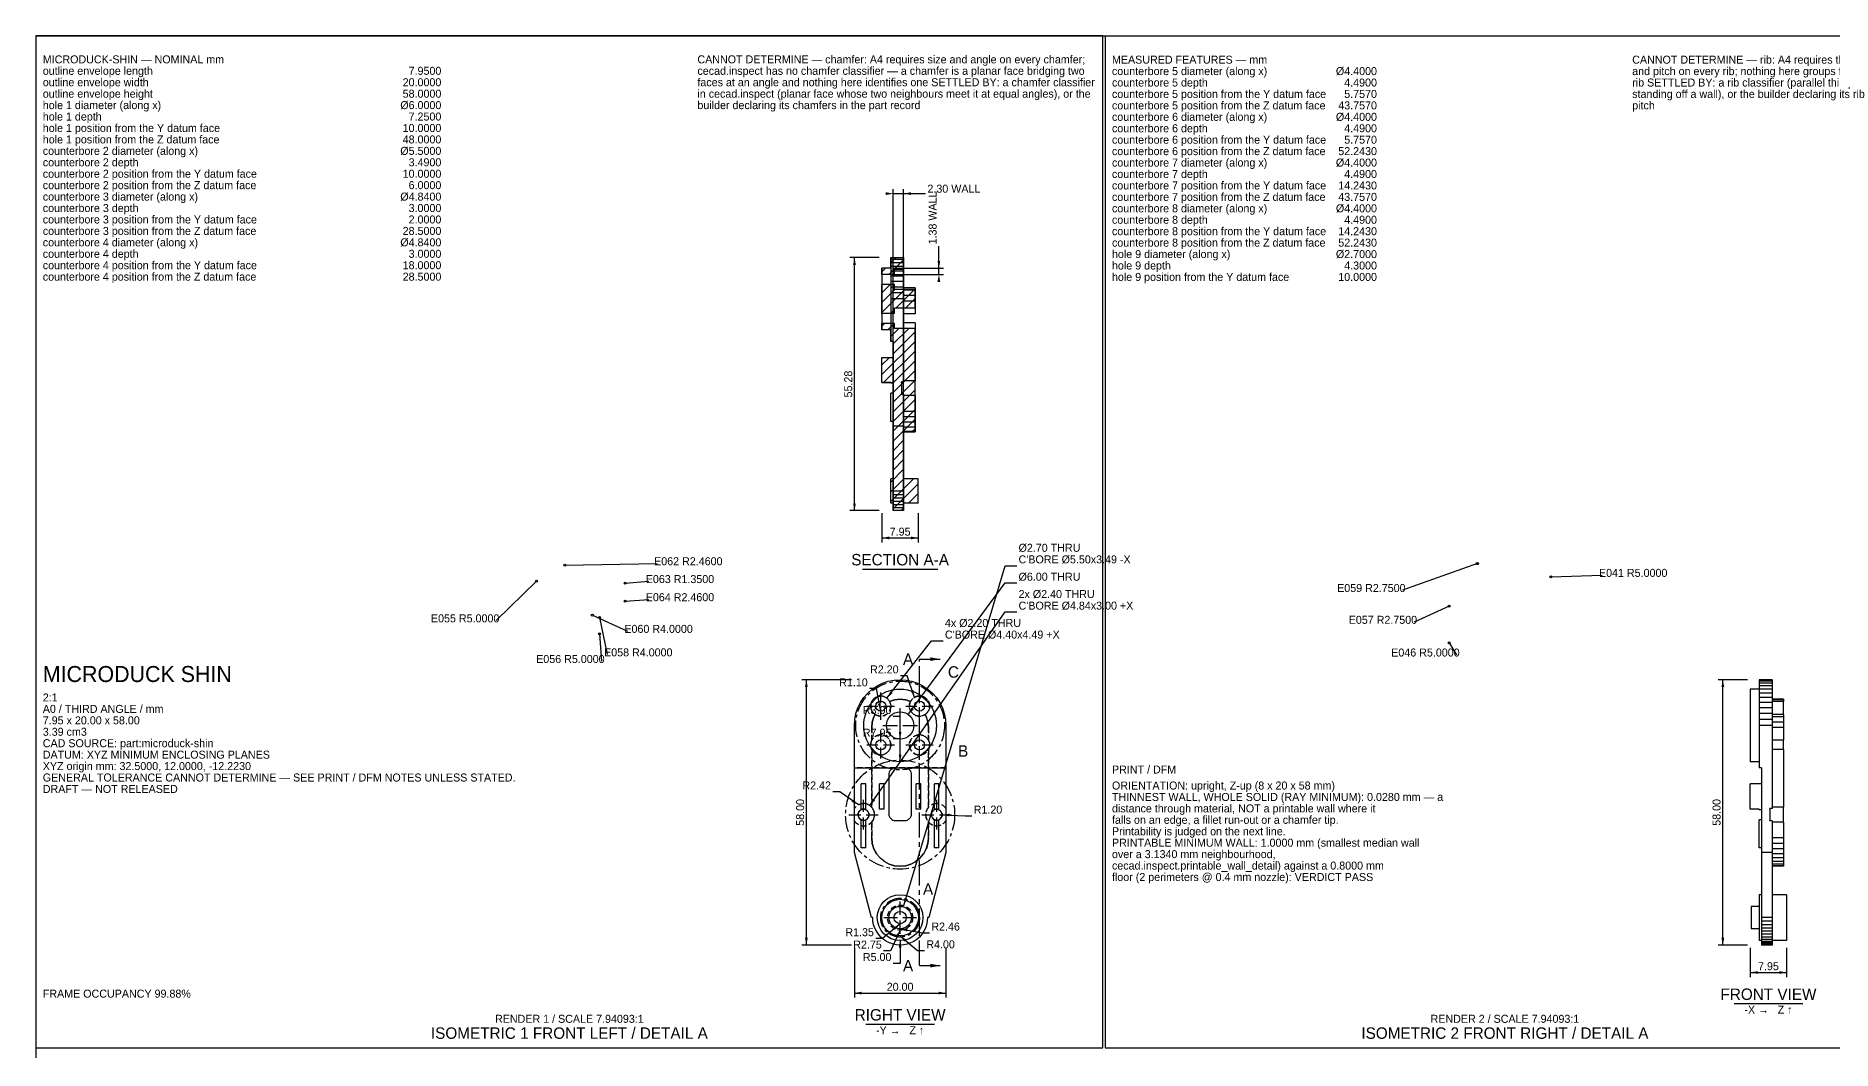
# Model space of a CAD drawing. Header units: millimetres. Extents: x 10 to 1189, y 10 to 831.
# Drawn here: x 10 to 796, y 388 to 831 of the extents above; entities that cross this region are included whole.
import ezdxf
from ezdxf.enums import TextEntityAlignment as Align

# ---------------------------------------------------------------- set-up
doc = ezdxf.new("R2010")
doc.units = ezdxf.units.MM
for name, pattern in [('CENTER', [11.2, 7, -1.4, 1.4, -1.4]), ('HIDDEN', [3.6, 2.4, -1.2]), ('PHANTOM', [21, 11, -2, 2, -2, 2, -2])]:
    doc.linetypes.add(name, pattern=pattern)
for name, color, linetype in [('CENTER', 4, 'CENTER'), ('CUT', 1, 'PHANTOM'), ('CUTTHIN', 1, 'PHANTOM'), ('DIM', 3, 'CONTINUOUS'), ('FRAME', 7, 'CONTINUOUS'), ('HATCH', 5, 'CONTINUOUS'), ('HIDDEN', 8, 'HIDDEN'), ('SECTION', 7, 'CONTINUOUS'), ('TEXT', 3, 'CONTINUOUS'), ('TITLE', 7, 'CONTINUOUS'), ('VISIBLE', 7, 'CONTINUOUS')]:
    doc.layers.add(name, color=color, linetype=linetype)

msp = doc.modelspace()

# ---------------------------------------------------------------- linework, layer by layer
at = {"layer": 'CENTER'}
for p, q in [((379.4605, 539.346), (379.4605, 544.146)), ((396.4325, 539.346), (396.4325, 544.146)), ((373.4605, 538.146), (378.2605, 538.146)), ((379.4605, 532.146), (379.4605, 536.946)), ((380.6605, 538.146), (385.4605, 538.146)), ((387.9465, 530.86), (387.9465, 537.26)), ((390.4325, 538.146), (395.2325, 538.146)), ((396.4325, 532.146), (396.4325, 536.946)), ((397.6325, 538.146), (402.4325, 538.146)), ((379.4605, 522.374), (379.4605, 527.174)), ((380.3465, 529.66), (386.7465, 529.66)), ((387.9465, 522.06), (387.9465, 528.46)), ((389.1465, 529.66), (395.5465, 529.66)), ((396.4325, 522.374), (396.4325, 527.174)), ((373.4605, 521.174), (378.2605, 521.174)), ((379.4605, 515.174), (379.4605, 519.974)), ((380.6605, 521.174), (385.4605, 521.174)), ((390.4325, 521.174), (395.2325, 521.174)), ((396.4325, 515.174), (396.4325, 519.974)), ((397.6325, 521.174), (402.4325, 521.174)), ((371.9465, 491.86), (371.9465, 497.1)), ((403.9465, 491.86), (403.9465, 497.1)), ((365.5065, 490.66), (370.7465, 490.66)), ((371.9465, 484.22), (371.9465, 489.46)), ((373.1465, 490.66), (378.3865, 490.66)), ((397.5065, 490.66), (402.7465, 490.66)), ((403.9465, 484.22), (403.9465, 489.46)), ((405.1465, 490.66), (410.3865, 490.66)), ((387.9465, 446.86), (387.9465, 452.76)), ((380.8465, 445.66), (386.7465, 445.66)), ((387.9465, 438.56), (387.9465, 444.46)), ((389.1465, 445.66), (395.0465, 445.66))]:
    msp.add_line(p, q, dxfattribs=at)
for centre, radius in [((387.9465, 529.66), 19.401016), ((387.9465, 490.66), 23.84), ((387.9465, 445.66), 8.5)]:
    msp.add_circle(centre, radius, dxfattribs=at)
at = {"layer": 'CUT'}
for p, q in [((396.4325, 544.66), (396.4325, 558.66)), ((396.4325, 558.66), (405.4325, 558.66)), ((396.4325, 424.66), (396.4325, 438.66)), ((396.4325, 424.66), (405.4325, 424.66))]:
    msp.add_line(p, q, dxfattribs=at)
for points in [[(405.4325, 558.66), (401.2325, 559.458), (401.2325, 557.862)], [(405.4325, 424.66), (401.2325, 425.458), (401.2325, 423.862)]]:
    msp.add_solid(points, dxfattribs=at)
at = {"layer": 'CUTTHIN'}
msp.add_line((396.4325, 438.66), (396.4325, 544.66), dxfattribs=at)
at = {"layer": 'DIM'}
for p, q in [((384.8965, 625.781265), (384.8965, 764.211592)), ((384.8965, 762.211592), (389.4965, 762.211592)), ((389.4965, 625.781265), (389.4965, 764.211592)), ((389.4965, 762.211592), (399.0965, 762.211592)), ((404.8965, 729.590569), (404.8965, 739.190569)), ((378.7965, 734.211592), (365.9965, 734.211592)), ((367.9965, 623.66), (367.9965, 734.211592)), ((385.039001, 729.590569), (406.8965, 729.590569)), ((385.039001, 726.830462), (406.8965, 726.830462)), ((404.8965, 726.830462), (404.8965, 729.590569)), ((378.7965, 623.66), (365.9965, 623.66)), ((379.9965, 622.46), (379.9965, 609.66)), ((395.8965, 622.46), (395.8965, 609.66)), ((379.9965, 611.66), (395.8965, 611.66)), ((241.316594, 599.718302), (281.716594, 600.488302)), ((389.521807, 450.929574), (433.9465, 599.535)), ((433.9465, 599.535), (438.9465, 599.535)), ((640.408968, 600.432678), (607.644528, 588.779363)), ((228.898724, 592.750766), (211.321809, 575.520766)), ((267.673115, 591.923241), (278.073115, 592.693241)), ((391.51045, 534.486827), (433.9465, 591.96)), ((433.9465, 591.96), (438.9465, 591.96)), ((672.545637, 594.640128), (694.945637, 595.410128)), ((267.673115, 584.00088), (278.073115, 584.77088)), ((628.076885, 581.870158), (612.699111, 574.875587)), ((253.34335, 577.917343), (268.721125, 570.922771)), ((256.47212, 576.845761), (259.842682, 560.645198)), ((374.720406, 494.626238), (433.9465, 579.31)), ((433.9465, 579.31), (438.9465, 579.31)), ((256.47212, 569.708499), (257.344198, 557.750577)), ((382.16941, 541.613247), (401.738078, 566.66)), ((401.738078, 566.66), (406.738078, 566.66)), ((628.076885, 565.811319), (631.284581, 560.581319)), ((391.085027, 551.430914), (388.085027, 551.430914)), ((394.166105, 541.917399), (391.085027, 551.430914)), ((366.7465, 549.66), (344.9465, 549.66)), ((346.9465, 433.66), (346.9465, 549.66)), ((377.578557, 545.767318), (374.578557, 545.767318)), ((379.4605, 535.946), (377.578557, 545.767318)), ((758.558292, 549.66), (745.758292, 549.66)), ((747.758292, 433.66), (747.758292, 549.66)), ((387.9465, 533.66), (384.9465, 533.66)), ((387.9465, 523.66), (387.9465, 533.66)), ((387.9465, 523.76), (384.9465, 523.76)), ((387.9465, 513.76), (387.9465, 523.76)), ((361.510476, 500.699896), (358.510476, 500.699896)), ((369.684132, 494.938702), (361.510476, 500.699896)), ((406.3465, 490.66), (416.331764, 490.117323)), ((416.331764, 490.117323), (419.331764, 490.117323)), ((387.9465, 442.96), (380.286056, 436.532124)), ((387.9465, 440.16), (383.720317, 431.096922)), ((387.9465, 440.74), (397.794578, 439.003518)), ((366.7465, 433.66), (344.9465, 433.66)), ((367.9465, 432.46), (367.9465, 410.66)), ((380.286056, 436.532124), (377.286056, 436.532124)), ((387.9465, 437.66), (395.606944, 431.232124)), ((387.9465, 435.66), (387.9465, 425.66)), ((397.794578, 439.003518), (400.794578, 439.003518)), ((407.9465, 432.46), (407.9465, 410.66)), ((758.558292, 433.66), (745.758292, 433.66)), ((759.758292, 432.46), (759.758292, 419.66)), ((775.658292, 432.46), (775.658292, 419.66)), ((383.720317, 431.096922), (380.720317, 431.096922)), ((387.9465, 425.66), (384.9465, 425.66)), ((395.606944, 431.232124), (398.606944, 431.232124)), ((759.758292, 421.66), (775.658292, 421.66)), ((367.9465, 412.66), (407.9465, 412.66))]:
    msp.add_line(p, q, dxfattribs=at)
for centre in [(241.316594, 599.718302), (640.408968, 600.432678), (228.898724, 592.750766), (267.673115, 591.923241), (672.545637, 594.640128), (267.673115, 584.00088), (628.076885, 581.870158), (253.34335, 577.917343), (256.47212, 576.845761), (256.47212, 569.708499), (628.076885, 565.811319)]:
    msp.add_circle(centre, 0.45, dxfattribs=at)
for points in [[(384.8965, 762.211592), (381.6965, 762.819592), (381.6965, 761.603592)], [(389.4965, 762.211592), (392.6965, 761.603592), (392.6965, 762.819592)], [(367.9965, 734.211592), (367.3885, 731.011592), (368.6045, 731.011592)], [(404.8965, 729.590569), (405.5045, 732.790569), (404.2885, 732.790569)], [(404.8965, 726.830462), (404.2885, 723.630462), (405.5045, 723.630462)], [(367.9965, 623.66), (368.6045, 626.86), (367.3885, 626.86)], [(379.9965, 611.66), (383.1965, 611.052), (383.1965, 612.268)], [(395.8965, 611.66), (392.6965, 612.268), (392.6965, 611.052)], [(346.9465, 549.66), (346.3385, 546.46), (347.5545, 546.46)], [(382.16941, 541.613247), (384.618638, 543.76056), (383.660417, 544.509204)], [(394.166105, 541.917399), (393.758582, 545.149053), (392.601738, 544.774394)], [(747.758292, 549.66), (747.150292, 546.46), (748.366292, 546.46)], [(379.4605, 535.946), (379.455415, 539.203244), (378.261142, 538.9744)], [(391.51045, 534.486827), (393.900341, 536.699988), (392.922104, 537.422282)], [(387.9465, 523.66), (388.5545, 526.86), (387.3385, 526.86)], [(387.9465, 513.76), (388.5545, 516.96), (387.3385, 516.96)], [(369.684132, 494.938702), (367.418843, 497.279242), (366.718281, 496.285326)], [(374.720406, 494.626238), (377.052632, 496.900087), (376.056155, 497.597002)], [(406.3465, 490.66), (409.50879, 489.879239), (409.574779, 491.093447)], [(389.521807, 450.929574), (391.020877, 453.821364), (389.855822, 454.169651)], [(387.9465, 442.96), (385.104343, 441.368835), (385.885973, 440.437325)], [(387.9465, 440.16), (386.043086, 437.516767), (387.145157, 437.002863)], [(387.9465, 440.74), (390.992307, 439.585563), (391.203463, 440.783089)], [(346.9465, 433.66), (347.5545, 436.86), (346.3385, 436.86)], [(387.9465, 435.66), (387.3385, 432.46), (388.5545, 432.46)], [(387.9465, 437.66), (390.007027, 435.137325), (390.788657, 436.068835)], [(747.758292, 433.66), (748.366292, 436.86), (747.150292, 436.86)], [(759.758292, 421.66), (762.958292, 421.052), (762.958292, 422.268)], [(775.658292, 421.66), (772.458292, 422.268), (772.458292, 421.052)], [(367.9465, 412.66), (371.1465, 412.052), (371.1465, 413.268)], [(407.9465, 412.66), (404.7465, 413.268), (404.7465, 412.052)]]:
    msp.add_solid(points, dxfattribs=at)
at = {"layer": 'FRAME'}
for p, q in [((1179, 831), (10, 831)), ((10, 831), (10, 10))]:
    msp.add_line(p, q, dxfattribs=at)
at = {"layer": 'HATCH'}
for p, q in [((383.053856, 726.830462), (389.4965, 733.273105)), ((383.8965, 731.915746), (386.192346, 734.211592)), ((379.9965, 728.015746), (381.571323, 729.590569)), ((389.496497, 729.030462), (389.4965, 729.030465)), ((379.9965, 718.771668), (383.655294, 722.430462)), ((379.9965, 710.286387), (389.940575, 720.230462)), ((379.9965, 714.529028), (385.697934, 720.230462)), ((386.011216, 712.058462), (394.183216, 720.230462)), ((390.253856, 712.058462), (394.4965, 716.301105)), ((383.811216, 709.858462), (385.5165, 711.563746)), ((394.496497, 712.058462), (394.4965, 712.058465)), ((379.9965, 704.29221), (381.162752, 705.458462)), ((382.645285, 702.698355), (385.405393, 705.458462)), ((383.8965, 699.706928), (387.448034, 703.258462)), ((384.8965, 696.464288), (391.690674, 703.258462)), ((384.8965, 692.221647), (394.4965, 701.821647)), ((379.9965, 683.079006), (394.4965, 697.579006)), ((380.750596, 679.590462), (394.4965, 693.336366)), ((379.9965, 687.321647), (383.265315, 690.590462)), ((384.8965, 679.493725), (394.4965, 689.093725)), ((384.8965, 675.251084), (394.4965, 684.851084)), ((384.8965, 671.008444), (394.4965, 680.608444)), ((384.8965, 666.765803), (394.4965, 676.365803)), ((384.8965, 662.523162), (394.4965, 672.123162)), ((384.8965, 658.280522), (394.4965, 667.880522)), ((384.8965, 654.037881), (394.4965, 663.637881)), ((384.8965, 649.79524), (389.4965, 654.39524)), ((393.081399, 657.980139), (394.4965, 659.39524)), ((384.8965, 645.552599), (389.4965, 650.152599)), ((384.8965, 641.309959), (389.4965, 645.909959)), ((383.8965, 636.067318), (389.4965, 641.667318)), ((383.8965, 627.582037), (393.749275, 637.434812)), ((383.8965, 631.824677), (389.506635, 637.434812)), ((384.8965, 624.339396), (395.8965, 635.339396)), ((391.653856, 626.854112), (395.8965, 631.096755)), ((388.459745, 623.66), (389.4965, 624.696755)), ((395.896497, 626.854112), (395.8965, 626.854115))]:
    msp.add_line(p, q, dxfattribs=at)
at = {"layer": 'HIDDEN'}
for p, q in [((377.030873, 534.477634), (376.488871, 533.463621)), ((376.488871, 533.463621), (377.030873, 534.477634)), ((385.511282, 540.868122), (383.345719, 540.211205)), ((383.345719, 540.211205), (385.511282, 540.868122)), ((387.9265, 541.106), (385.511282, 540.868122)), ((385.511282, 540.868122), (387.9265, 541.106)), ((387.9665, 541.106), (387.9265, 541.106)), ((387.9265, 541.106), (387.9665, 541.106)), ((390.381718, 540.868122), (387.9665, 541.106)), ((387.9665, 541.106), (390.381718, 540.868122)), ((392.547281, 540.211205), (390.381718, 540.868122)), ((390.381718, 540.868122), (392.547281, 540.211205)), ((399.404129, 533.463621), (398.862127, 534.477634)), ((398.862127, 534.477634), (399.404129, 533.463621)), ((367.9465, 493.384995), (367.9465, 529.66)), ((375.784378, 531.141218), (375.5465, 528.726)), ((375.5465, 528.726), (375.784378, 531.141218)), ((375.5465, 528.726), (375.5465, 523.184125)), ((375.5465, 523.184125), (375.5465, 528.726)), ((376.488871, 533.463621), (375.784378, 531.141218)), ((375.784378, 531.141218), (376.488871, 533.463621)), ((400.108622, 531.141218), (399.404129, 533.463621)), ((399.404129, 533.463621), (400.108622, 531.141218)), ((400.3465, 528.726), (400.108622, 531.141218)), ((400.108622, 531.141218), (400.3465, 528.726)), ((400.3465, 523.184125), (400.3465, 528.726)), ((400.3465, 528.726), (400.3465, 523.184125)), ((407.9465, 529.66), (407.9465, 493.384995)), ((375.5465, 519.163875), (375.5465, 493.895058)), ((375.5465, 493.895058), (375.5465, 519.163875)), ((400.3465, 493.895058), (400.3465, 519.163875)), ((400.3465, 519.163875), (400.3465, 493.895058)), ((385.9465, 511.106), (367.9465, 511.106)), ((389.9465, 511.106), (385.9465, 511.106)), ((407.9465, 511.106), (389.9465, 511.106)), ((370.9465, 492.841742), (370.9465, 504.106)), ((372.9465, 492.841742), (372.9465, 504.106)), ((402.9465, 492.841742), (402.9465, 504.106)), ((404.9465, 492.841742), (404.9465, 504.106)), ((367.9465, 487.935005), (367.9465, 493.384995)), ((367.9465, 474.106), (367.9465, 487.935005)), ((375.5465, 480.486), (375.5465, 487.424942)), ((375.5465, 487.424942), (375.5465, 480.486)), ((400.3465, 487.424942), (400.3465, 480.486)), ((400.3465, 480.486), (400.3465, 487.424942)), ((407.9465, 493.384995), (407.9465, 487.935005)), ((407.9465, 487.935005), (407.9465, 474.106)), ((375.784378, 478.070782), (375.5465, 480.486)), ((375.5465, 480.486), (375.784378, 478.070782)), ((400.3465, 480.486), (400.108622, 478.070782)), ((400.108622, 478.070782), (400.3465, 480.486)), ((376.488871, 475.748379), (375.784378, 478.070782)), ((375.784378, 478.070782), (376.488871, 475.748379)), ((377.632906, 473.608041), (376.488871, 475.748379)), ((376.488871, 475.748379), (377.632906, 473.608041)), ((379.172518, 471.732018), (377.632906, 473.608041)), ((377.632906, 473.608041), (379.172518, 471.732018)), ((381.048541, 470.192406), (379.172518, 471.732018)), ((379.172518, 471.732018), (381.048541, 470.192406)), ((396.720482, 471.732018), (394.844459, 470.192406)), ((394.844459, 470.192406), (396.720482, 471.732018)), ((398.260094, 473.608041), (396.720482, 471.732018)), ((396.720482, 471.732018), (398.260094, 473.608041)), ((399.404129, 475.748379), (398.260094, 473.608041)), ((398.260094, 473.608041), (399.404129, 475.748379)), ((400.108622, 478.070782), (399.404129, 475.748379)), ((399.404129, 475.748379), (400.108622, 478.070782)), ((383.188879, 469.048371), (381.048541, 470.192406)), ((381.048541, 470.192406), (383.188879, 469.048371)), ((385.511282, 468.343878), (383.188879, 469.048371)), ((383.188879, 469.048371), (385.511282, 468.343878)), ((387.9265, 468.106), (385.511282, 468.343878)), ((385.511282, 468.343878), (387.9265, 468.106)), ((387.9665, 468.106), (387.9265, 468.106)), ((387.9265, 468.106), (387.9665, 468.106)), ((390.381718, 468.343878), (387.9665, 468.106)), ((387.9665, 468.106), (390.381718, 468.343878)), ((392.704121, 469.048371), (390.381718, 468.343878)), ((390.381718, 468.343878), (392.704121, 469.048371)), ((394.844459, 470.192406), (392.704121, 469.048371)), ((392.704121, 469.048371), (394.844459, 470.192406))]:
    msp.add_line(p, q, dxfattribs=at)
for centre, radius in [((379.4605, 538.146), 4.4), ((396.4325, 538.146), 4.4), ((379.4605, 521.174), 4.4), ((396.4325, 521.174), 4.4), ((371.9465, 490.66), 2.4), ((403.9465, 490.66), 2.4), ((387.9465, 445.66), 5.5), ((387.9465, 445.66), 5.5)]:
    msp.add_circle(centre, radius, dxfattribs=at)
for centre, radius, start, end in [((379.4605, 538.146), 4.4, 27.993077, 236.482748), ((396.4325, 538.146), 4.4, 303.517252, 152.006923), ((379.4605, 538.146), 4.4, 236.482748, 27.993077), ((396.4325, 538.146), 4.4, 152.006923, 303.517252), ((379.460502, 521.173999), 4.400002, 152.816181, 207.183793), ((379.4605, 521.174), 4.4, 90, 152.816184), ((379.4605, 521.174), 4.4, 207.183816, 90), ((396.4325, 521.174), 4.4, 90, 332.816184), ((396.4325, 521.174), 4.4, 27.183816, 90), ((396.432501, 521.173999), 4.399999, 332.816186, 27.18383), ((371.9465, 490.66), 4.84, 90, 145.735397), ((371.9465, 490.66), 4.84, 90, 145.735397), ((371.9465, 490.66), 4.84, 214.264603, 90), ((371.946499, 490.66), 4.840001, 41.943721, 89.999984), ((403.9465, 490.66), 4.84, 90, 325.735397), ((403.9465, 490.66), 4.84, 90, 138.056273), ((403.9465, 490.66), 4.84, 34.264603, 90), ((403.9465, 490.66), 4.84, 34.264603, 90), ((371.9465, 490.66), 4.84, 214.264603, 318.056273), ((371.9465, 490.66), 4.84, 318.056273, 41.943727), ((403.9465, 490.66), 4.84, 138.056273, 221.943727), ((403.9465, 490.66), 4.84, 221.943727, 325.735397)]:
    msp.add_arc(centre, radius, start, end, dxfattribs=at)
at = {"layer": 'SECTION'}
for p, q in [((383.8965, 729.590569), (383.8965, 734.211592)), ((383.8965, 734.211592), (389.4965, 734.211592)), ((389.4965, 729.030462), (389.4965, 734.211592)), ((379.9965, 726.830462), (379.9965, 729.590569)), ((383.8965, 729.590569), (379.9965, 729.590569)), ((385.5165, 726.830462), (379.9965, 726.830462)), ((389.4965, 729.030462), (385.5165, 729.030462)), ((385.5165, 726.830462), (385.5165, 729.030462)), ((379.9965, 709.858462), (379.9965, 722.430462)), ((385.5165, 722.430462), (379.9965, 722.430462)), ((385.5165, 720.230462), (385.5165, 722.430462)), ((394.4965, 720.230462), (385.5165, 720.230462)), ((394.4965, 712.058462), (394.4965, 720.230462)), ((385.5165, 709.858462), (379.9965, 709.858462)), ((394.4965, 712.058462), (385.5165, 712.058462)), ((385.5165, 709.858462), (385.5165, 712.058462)), ((379.9965, 702.698355), (379.9965, 705.458462)), ((385.5165, 705.458462), (379.9965, 705.458462)), ((383.8965, 702.698355), (379.9965, 702.698355)), ((383.8965, 697.590462), (383.8965, 702.698355)), ((385.5165, 703.258462), (385.5165, 705.458462)), ((394.4965, 703.258462), (385.5165, 703.258462)), ((394.4965, 657.980139), (394.4965, 703.258462)), ((384.8965, 697.590462), (383.8965, 697.590462)), ((384.8965, 690.590462), (384.8965, 697.590462)), ((379.9965, 679.590462), (379.9965, 690.590462)), ((379.9965, 690.590462), (384.8965, 690.590462)), ((379.9965, 679.590462), (384.8965, 679.590462)), ((384.8965, 637.434812), (384.8965, 679.590462)), ((389.4965, 657.980139), (394.4965, 657.980139)), ((389.4965, 637.434812), (389.4965, 657.980139)), ((383.8965, 626.854112), (383.8965, 637.434812)), ((384.8965, 637.434812), (383.8965, 637.434812)), ((395.8965, 637.434812), (389.4965, 637.434812)), ((395.8965, 626.854112), (395.8965, 637.434812)), ((384.8965, 626.854112), (383.8965, 626.854112)), ((384.8965, 623.66), (384.8965, 626.854112)), ((389.4965, 623.66), (384.8965, 623.66)), ((395.8965, 626.854112), (389.4965, 626.854112)), ((389.4965, 623.66), (389.4965, 626.854112))]:
    msp.add_line(p, q, dxfattribs=at)
at = {"layer": 'TEXT'}
for p, q in [((371.4465, 598.06), (404.4465, 598.06)), ((752.708292, 408.06), (782.708292, 408.06)), ((372.9465, 399.06), (402.9465, 399.06))]:
    msp.add_line(p, q, dxfattribs=at)
at = {"layer": 'TITLE'}
for p, q in [((476.6, 831.152333), (10, 831.152333)), ((10, 831.152333), (10, 388.66)), ((476.6, 388.66), (476.6, 831.152333)), ((827.3, 831.0305), (477.6, 831.0305)), ((477.6, 831.0305), (477.6, 388.66)), ((10, 388.66), (476.6, 388.66)), ((477.6, 388.66), (827.3, 388.66))]:
    msp.add_line(p, q, dxfattribs=at)
at = {"layer": 'VISIBLE'}
for p, q in [((476.6, 831.152333), (10, 831.152333)), ((10, 831.152333), (10, 388.66)), ((476.6, 388.66), (476.6, 831.152333)), ((827.3, 831.0305), (477.6, 831.0305)), ((477.6, 831.0305), (477.6, 388.66)), ((383.8965, 734.211592), (383.8965, 733.46497)), ((383.8965, 733.46497), (383.8965, 732.011529)), ((389.4965, 733.46497), (383.8965, 733.46497)), ((383.8965, 732.011529), (383.8965, 730.286598)), ((389.4965, 732.011529), (383.8965, 732.011529)), ((389.4965, 734.211592), (389.4965, 733.46497)), ((389.4965, 733.46497), (389.4965, 732.011529)), ((389.4965, 732.011529), (389.4965, 730.286598)), ((379.9965, 729.590569), (379.9965, 702.698355)), ((383.8965, 730.286598), (383.8965, 728.319691)), ((389.4965, 730.286598), (383.8965, 730.286598)), ((383.8965, 728.319691), (383.8965, 726.144462)), ((389.4965, 728.319691), (383.8965, 728.319691)), ((383.8965, 726.144462), (383.8965, 723.798131)), ((389.4965, 726.144462), (383.8965, 726.144462)), ((383.8965, 723.798131), (383.8965, 721.320843)), ((389.4965, 723.798131), (383.8965, 723.798131)), ((389.4965, 730.286598), (389.4965, 728.319691)), ((389.4965, 728.319691), (389.4965, 726.144462)), ((389.4965, 726.144462), (389.4965, 723.798131)), ((389.4965, 723.798131), (389.4965, 721.320843)), ((383.8965, 721.320843), (383.8965, 718.754986)), ((389.4965, 721.320843), (383.8965, 721.320843)), ((383.8965, 718.754986), (383.8965, 716.144462)), ((389.4965, 718.754986), (383.8965, 718.754986)), ((383.8965, 716.144462), (383.8965, 697.590462)), ((389.4965, 716.144462), (383.8965, 716.144462)), ((389.4965, 721.320843), (389.4965, 718.754986)), ((394.4965, 720.962096), (389.4965, 720.962096)), ((394.4965, 719.948083), (389.4965, 719.948083)), ((389.4965, 718.754986), (389.4965, 716.144462)), ((394.4965, 717.62568), (389.4965, 717.62568)), ((389.4965, 716.144462), (389.4965, 679.869457)), ((394.4965, 715.210462), (389.4965, 715.210462)), ((394.4965, 720.962096), (394.4965, 719.948083)), ((394.4965, 719.948083), (394.4965, 717.62568)), ((394.4965, 717.62568), (394.4965, 715.210462)), ((394.4965, 715.210462), (394.4965, 709.668587)), ((394.4965, 709.668587), (389.4965, 709.668587)), ((394.4965, 705.648337), (389.4965, 705.648337)), ((394.4965, 705.648337), (394.4965, 680.37952)), ((384.8965, 697.590462), (384.8965, 660.590462)), ((383.8965, 679.590462), (379.9965, 679.590462)), ((383.8965, 679.326204), (383.8965, 679.590462)), ((384.8965, 679.326204), (383.8965, 679.326204)), ((389.4965, 679.869457), (388.4965, 679.869457)), ((388.4965, 679.869457), (388.4965, 674.419467)), ((388.4965, 679.544462), (388.4965, 679.869457)), ((394.4965, 680.37952), (389.4965, 680.37952)), ((394.4965, 673.909404), (394.4965, 680.37952)), ((384.8965, 674.96272), (383.8965, 674.96272)), ((383.8965, 662.590462), (383.8965, 674.96272)), ((388.4965, 674.419467), (388.4965, 674.744462)), ((389.4965, 674.419467), (388.4965, 674.419467)), ((389.4965, 674.419467), (389.4965, 660.590462)), ((394.4965, 673.909404), (389.4965, 673.909404)), ((394.4965, 673.909404), (394.4965, 666.970462)), ((384.8965, 662.590462), (383.8965, 662.590462)), ((389.4965, 660.590462), (384.8965, 660.590462)), ((384.8965, 660.590462), (384.8965, 632.144462)), ((394.4965, 666.970462), (389.4965, 666.970462)), ((394.4965, 664.555244), (389.4965, 664.555244)), ((394.4965, 662.232841), (389.4965, 662.232841)), ((389.4965, 660.590462), (389.4965, 632.144462)), ((394.4965, 660.092502), (389.4965, 660.092502)), ((394.4965, 666.970462), (394.4965, 664.555244)), ((394.4965, 664.555244), (394.4965, 662.232841)), ((394.4965, 662.232841), (394.4965, 660.092502)), ((394.4965, 660.092502), (394.4965, 658.21648)), ((394.4965, 658.21648), (389.4965, 658.21648)), ((394.4965, 658.21648), (394.4965, 657.980139)), ((384.8965, 632.144462), (384.8965, 630.578148)), ((389.4965, 632.144462), (384.8965, 632.144462)), ((384.8965, 630.578148), (384.8965, 629.038633)), ((389.4965, 630.578148), (384.8965, 630.578148)), ((384.8965, 629.038633), (384.8965, 627.552261)), ((389.4965, 629.038633), (384.8965, 629.038633)), ((389.4965, 632.144462), (389.4965, 630.578148)), ((389.4965, 630.578148), (389.4965, 629.038633)), ((389.4965, 629.038633), (389.4965, 627.552261)), ((384.8965, 627.552261), (384.8965, 626.144462)), ((389.4965, 627.552261), (384.8965, 627.552261)), ((384.8965, 626.144462), (384.8965, 624.839325)), ((389.4965, 626.144462), (384.8965, 626.144462)), ((384.8965, 624.839325), (384.8965, 623.66)), ((389.4965, 624.839325), (384.8965, 624.839325)), ((389.4965, 627.552261), (389.4965, 626.144462)), ((389.4965, 626.144462), (389.4965, 624.839325)), ((389.4965, 624.839325), (389.4965, 623.66)), ((372.079433, 541.835229), (373.804364, 543.802136)), ((373.804364, 543.802136), (375.771271, 545.527067)), ((375.771271, 545.527067), (377.9465, 546.980508)), ((377.9465, 546.980508), (380.292831, 548.137591)), ((380.292831, 548.137591), (382.770119, 548.978517)), ((382.770119, 548.978517), (385.335976, 549.488897)), ((385.335976, 549.488897), (387.9465, 549.66)), ((387.9465, 549.66), (390.557024, 549.488897)), ((390.557024, 549.488897), (393.122881, 548.978517)), ((393.122881, 548.978517), (395.600169, 548.137591)), ((395.600169, 548.137591), (397.9465, 546.980508)), ((397.9465, 546.980508), (400.121729, 545.527067)), ((400.121729, 545.527067), (402.088636, 543.802136)), ((402.088636, 543.802136), (403.813567, 541.835229)), ((763.658292, 545.56), (759.758292, 545.56)), ((759.758292, 545.56), (759.758292, 513.76)), ((763.658292, 549.66), (763.658292, 549.488897)), ((769.258292, 549.66), (763.658292, 549.66)), ((763.658292, 549.488897), (763.658292, 548.978517)), ((769.258292, 549.488897), (763.658292, 549.488897)), ((763.658292, 548.978517), (763.658292, 548.137591)), ((769.258292, 548.978517), (763.658292, 548.978517)), ((763.658292, 548.137591), (763.658292, 546.980508)), ((769.258292, 548.137591), (763.658292, 548.137591)), ((763.658292, 546.980508), (763.658292, 545.527067)), ((769.258292, 546.980508), (763.658292, 546.980508)), ((763.658292, 545.527067), (763.658292, 543.802136)), ((769.258292, 545.527067), (763.658292, 545.527067)), ((763.658292, 543.802136), (763.658292, 541.835229)), ((769.258292, 543.802136), (763.658292, 543.802136)), ((769.258292, 549.66), (769.258292, 549.488897)), ((769.258292, 549.488897), (769.258292, 548.978517)), ((769.258292, 548.978517), (769.258292, 548.137591)), ((769.258292, 548.137591), (769.258292, 546.980508)), ((769.258292, 546.980508), (769.258292, 545.527067)), ((769.258292, 545.527067), (769.258292, 543.802136)), ((769.258292, 543.802136), (769.258292, 541.835229)), ((368.117603, 532.270524), (368.627983, 534.836381)), ((368.627983, 534.836381), (369.468909, 537.313669)), ((369.468909, 537.313669), (370.625992, 539.66)), ((370.625992, 539.66), (372.079433, 541.835229)), ((403.813567, 541.835229), (405.267008, 539.66)), ((405.267008, 539.66), (406.424091, 537.313669)), ((406.424091, 537.313669), (407.265017, 534.836381)), ((407.265017, 534.836381), (407.775397, 532.270524)), ((763.658292, 541.835229), (763.658292, 539.66)), ((769.258292, 541.835229), (763.658292, 541.835229)), ((763.658292, 539.66), (763.658292, 537.313669)), ((769.258292, 539.66), (763.658292, 539.66)), ((763.658292, 537.313669), (763.658292, 534.836381)), ((769.258292, 537.313669), (763.658292, 537.313669)), ((763.658292, 534.836381), (763.658292, 532.270524)), ((769.258292, 534.836381), (763.658292, 534.836381)), ((769.258292, 541.835229), (769.258292, 539.66)), ((774.258292, 541.106), (769.258292, 541.106)), ((774.258292, 540.868122), (769.258292, 540.868122)), ((774.258292, 540.211205), (769.258292, 540.211205)), ((769.258292, 539.66), (769.258292, 537.313669)), ((769.258292, 537.313669), (769.258292, 534.836381)), ((769.258292, 534.836381), (769.258292, 532.270524)), ((774.258292, 534.477634), (769.258292, 534.477634)), ((774.258292, 541.106), (774.258292, 540.868122)), ((774.258292, 540.868122), (774.258292, 540.211205)), ((774.258292, 534.477634), (774.258292, 540.211205)), ((774.258292, 534.477634), (774.258292, 533.463621)), ((367.9465, 529.66), (368.117603, 532.270524)), ((367.9465, 511.106), (367.9465, 529.66)), ((407.775397, 532.270524), (407.9465, 529.66)), ((407.9465, 529.66), (407.9465, 511.106)), ((763.658292, 532.270524), (763.658292, 529.66)), ((769.258292, 532.270524), (763.658292, 532.270524)), ((763.658292, 529.66), (763.658292, 511.106)), ((769.258292, 529.66), (763.658292, 529.66)), ((774.258292, 533.463621), (769.258292, 533.463621)), ((769.258292, 532.270524), (769.258292, 529.66)), ((774.258292, 531.141218), (769.258292, 531.141218)), ((769.258292, 529.66), (769.258292, 493.384995)), ((774.258292, 528.726), (769.258292, 528.726)), ((774.258292, 533.463621), (774.258292, 531.141218)), ((774.258292, 531.141218), (774.258292, 528.726)), ((774.258292, 528.726), (774.258292, 523.184125)), ((774.258292, 523.184125), (769.258292, 523.184125)), ((774.258292, 519.163875), (769.258292, 519.163875)), ((774.258292, 519.163875), (774.258292, 523.184125)), ((774.258292, 519.163875), (774.258292, 493.895058)), ((367.9465, 511.106), (407.9465, 511.106)), ((367.9465, 474.106), (367.9465, 511.106)), ((384.279789, 510.600409), (383.82518, 510.22732)), ((384.79845, 510.877639), (384.279789, 510.600409)), ((385.361229, 511.048356), (384.79845, 510.877639)), ((385.9465, 511.106), (385.361229, 511.048356)), ((390.531771, 511.048356), (389.9465, 511.106)), ((391.09455, 510.877639), (390.531771, 511.048356)), ((391.613211, 510.600409), (391.09455, 510.877639)), ((392.06782, 510.22732), (391.613211, 510.600409)), ((407.9465, 511.106), (407.9465, 474.106)), ((763.658292, 513.76), (759.758292, 513.76)), ((764.658292, 511.106), (763.658292, 511.106)), ((764.658292, 511.106), (764.658292, 474.106)), ((764.658292, 511.106), (764.658292, 511.048356)), ((372.9465, 504.106), (370.9465, 504.106)), ((370.9465, 493.106), (370.9465, 504.106)), ((372.9465, 493.106), (372.9465, 504.106)), ((378.9465, 493.106), (378.9465, 504.106)), ((380.9465, 504.106), (378.9465, 504.106)), ((380.9465, 493.106), (380.9465, 504.106)), ((383.004144, 508.691271), (382.9465, 508.106)), ((382.9465, 508.106), (382.9465, 491.106)), ((383.174861, 509.25405), (383.004144, 508.691271)), ((383.452091, 509.772711), (383.174861, 509.25405)), ((383.82518, 510.22732), (383.452091, 509.772711)), ((392.440909, 509.772711), (392.06782, 510.22732)), ((392.718139, 509.25405), (392.440909, 509.772711)), ((392.888856, 508.691271), (392.718139, 509.25405)), ((392.9465, 508.106), (392.888856, 508.691271)), ((392.9465, 491.106), (392.9465, 508.106)), ((394.9465, 493.106), (394.9465, 504.106)), ((396.9465, 504.106), (394.9465, 504.106)), ((396.9465, 493.106), (396.9465, 504.106)), ((404.9465, 504.106), (402.9465, 504.106)), ((402.9465, 493.106), (402.9465, 504.106)), ((404.9465, 493.106), (404.9465, 504.106)), ((759.758292, 493.106), (759.758292, 504.106)), ((764.658292, 504.106), (759.758292, 504.106)), ((370.9465, 492.841742), (370.9465, 493.106)), ((372.9465, 493.106), (370.9465, 493.106)), ((370.9465, 476.106), (370.9465, 488.478258)), ((372.9465, 492.841742), (372.9465, 493.106)), ((372.9465, 476.106), (372.9465, 488.478258)), ((380.9465, 493.106), (378.9465, 493.106)), ((382.9465, 491.106), (383.004144, 490.520729)), ((383.004144, 490.520729), (383.174861, 489.95795)), ((383.174861, 489.95795), (383.452091, 489.439289)), ((383.452091, 489.439289), (383.82518, 488.98468)), ((383.82518, 488.98468), (384.279789, 488.611591)), ((384.279789, 488.611591), (384.79845, 488.334361)), ((384.79845, 488.334361), (385.361229, 488.163644)), ((385.361229, 488.163644), (385.9465, 488.106)), ((385.9465, 488.106), (389.9465, 488.106)), ((389.9465, 488.106), (390.531771, 488.163644)), ((390.531771, 488.163644), (391.09455, 488.334361)), ((391.09455, 488.334361), (391.613211, 488.611591)), ((391.613211, 488.611591), (392.06782, 488.98468)), ((392.06782, 488.98468), (392.440909, 489.439289)), ((392.440909, 489.439289), (392.718139, 489.95795)), ((392.718139, 489.95795), (392.888856, 490.520729)), ((392.888856, 490.520729), (392.9465, 491.106)), ((396.9465, 493.106), (394.9465, 493.106)), ((402.9465, 492.841742), (402.9465, 493.106)), ((404.9465, 493.106), (402.9465, 493.106)), ((402.9465, 476.106), (402.9465, 488.478258)), ((404.9465, 492.841742), (404.9465, 493.106)), ((404.9465, 476.106), (404.9465, 488.478258)), ((763.658292, 493.106), (759.758292, 493.106)), ((763.658292, 492.841742), (763.658292, 493.106)), ((764.658292, 492.841742), (763.658292, 492.841742)), ((764.658292, 488.478258), (763.658292, 488.478258)), ((763.658292, 476.106), (763.658292, 488.478258)), ((768.258292, 493.06), (768.258292, 493.384995)), ((768.258292, 493.384995), (768.258292, 487.935005)), ((769.258292, 493.384995), (768.258292, 493.384995)), ((768.258292, 487.935005), (768.258292, 488.26)), ((769.258292, 487.935005), (768.258292, 487.935005)), ((774.258292, 493.895058), (769.258292, 493.895058)), ((769.258292, 487.935005), (769.258292, 474.106)), ((774.258292, 487.424942), (769.258292, 487.424942)), ((774.258292, 487.424942), (774.258292, 493.895058)), ((774.258292, 487.424942), (774.258292, 480.486)), ((774.258292, 480.486), (769.258292, 480.486)), ((774.258292, 480.486), (774.258292, 478.070782)), ((375.4465, 445.66), (367.9465, 474.106)), ((372.9465, 476.106), (370.9465, 476.106)), ((407.9465, 474.106), (400.4465, 445.66)), ((404.9465, 476.106), (402.9465, 476.106)), ((764.658292, 476.106), (763.658292, 476.106)), ((764.658292, 474.106), (764.658292, 445.66)), ((769.258292, 474.106), (764.658292, 474.106)), ((774.258292, 478.070782), (769.258292, 478.070782)), ((774.258292, 475.748379), (769.258292, 475.748379)), ((769.258292, 474.106), (769.258292, 445.66)), ((774.258292, 473.608041), (769.258292, 473.608041)), ((774.258292, 471.732018), (769.258292, 471.732018)), ((774.258292, 478.070782), (774.258292, 475.748379)), ((774.258292, 475.748379), (774.258292, 473.608041)), ((774.258292, 473.608041), (774.258292, 471.732018)), ((774.258292, 471.732018), (774.258292, 470.192406)), ((774.258292, 470.192406), (769.258292, 470.192406)), ((774.258292, 469.048371), (769.258292, 469.048371)), ((774.258292, 468.343878), (769.258292, 468.343878)), ((774.258292, 468.106), (769.258292, 468.106)), ((774.258292, 470.192406), (774.258292, 469.048371)), ((774.258292, 469.048371), (774.258292, 468.343878)), ((774.258292, 468.343878), (774.258292, 468.106)), ((764.658292, 455.66), (763.658292, 455.66)), ((763.658292, 455.66), (763.658292, 435.66)), ((775.658292, 455.66), (769.258292, 455.66)), ((775.658292, 455.66), (775.658292, 435.66)), ((763.658292, 450.58), (760.078292, 450.58)), ((760.078292, 450.58), (760.078292, 440.74)), ((375.9465, 445.66), (375.4465, 445.66)), ((376.049162, 444.093686), (375.9465, 445.66)), ((376.35539, 442.554171), (376.049162, 444.093686)), ((376.859946, 441.067799), (376.35539, 442.554171)), ((377.554195, 439.66), (376.859946, 441.067799)), ((399.033054, 441.067799), (398.338805, 439.66)), ((399.53761, 442.554171), (399.033054, 441.067799)), ((399.843838, 444.093686), (399.53761, 442.554171)), ((399.9465, 445.66), (399.843838, 444.093686)), ((400.4465, 445.66), (399.9465, 445.66)), ((763.658292, 440.74), (760.078292, 440.74)), ((764.658292, 445.66), (764.658292, 444.093686)), ((769.258292, 445.66), (764.658292, 445.66)), ((764.658292, 444.093686), (764.658292, 442.554171)), ((769.258292, 444.093686), (764.658292, 444.093686)), ((764.658292, 442.554171), (764.658292, 441.067799)), ((769.258292, 442.554171), (764.658292, 442.554171)), ((764.658292, 441.067799), (764.658292, 439.66)), ((769.258292, 441.067799), (764.658292, 441.067799)), ((769.258292, 445.66), (769.258292, 444.093686)), ((769.258292, 444.093686), (769.258292, 442.554171)), ((769.258292, 442.554171), (769.258292, 441.067799)), ((769.258292, 441.067799), (769.258292, 439.66)), ((378.42626, 438.354863), (377.554195, 439.66)), ((379.461219, 437.174719), (378.42626, 438.354863)), ((380.641363, 436.13976), (379.461219, 437.174719)), ((381.9465, 435.267695), (380.641363, 436.13976)), ((383.354299, 434.573446), (381.9465, 435.267695)), ((384.840671, 434.06889), (383.354299, 434.573446)), ((386.380186, 433.762662), (384.840671, 434.06889)), ((387.9465, 433.66), (386.380186, 433.762662)), ((389.512814, 433.762662), (387.9465, 433.66)), ((391.052329, 434.06889), (389.512814, 433.762662)), ((392.538701, 434.573446), (391.052329, 434.06889)), ((393.9465, 435.267695), (392.538701, 434.573446)), ((395.251637, 436.13976), (393.9465, 435.267695)), ((396.431781, 437.174719), (395.251637, 436.13976)), ((397.46674, 438.354863), (396.431781, 437.174719)), ((398.338805, 439.66), (397.46674, 438.354863)), ((764.658292, 435.66), (763.658292, 435.66)), ((764.658292, 439.66), (764.658292, 438.354863)), ((769.258292, 439.66), (764.658292, 439.66)), ((764.658292, 438.354863), (764.658292, 437.174719)), ((769.258292, 438.354863), (764.658292, 438.354863)), ((764.658292, 437.174719), (764.658292, 436.13976)), ((769.258292, 437.174719), (764.658292, 437.174719)), ((764.658292, 436.13976), (764.658292, 435.267695)), ((769.258292, 436.13976), (764.658292, 436.13976)), ((764.658292, 435.267695), (764.658292, 434.573446)), ((769.258292, 435.267695), (764.658292, 435.267695)), ((764.658292, 434.573446), (764.658292, 434.06889)), ((769.258292, 434.573446), (764.658292, 434.573446)), ((764.658292, 434.06889), (764.658292, 433.762662)), ((769.258292, 434.06889), (764.658292, 434.06889)), ((764.658292, 433.762662), (764.658292, 433.66)), ((769.258292, 433.762662), (764.658292, 433.762662)), ((769.258292, 433.66), (764.658292, 433.66)), ((769.258292, 439.66), (769.258292, 438.354863)), ((769.258292, 438.354863), (769.258292, 437.174719)), ((769.258292, 437.174719), (769.258292, 436.13976)), ((769.258292, 436.13976), (769.258292, 435.267695)), ((775.658292, 435.66), (769.258292, 435.66)), ((769.258292, 435.267695), (769.258292, 434.573446)), ((769.258292, 434.573446), (769.258292, 434.06889)), ((769.258292, 434.06889), (769.258292, 433.762662)), ((769.258292, 433.762662), (769.258292, 433.66)), ((10, 388.66), (476.6, 388.66)), ((477.6, 388.66), (827.3, 388.66))]:
    msp.add_line(p, q, dxfattribs=at)
for centre, radius in [((387.9465, 529.66), 15.9), ((379.4605, 538.146), 2.2), ((387.9465, 529.66), 6), ((396.4325, 538.146), 2.2), ((379.4605, 521.174), 2.2), ((396.4325, 521.174), 2.2), ((387.9465, 445.66), 10), ((387.9465, 445.66), 8), ((387.9465, 445.66), 4.92), ((387.9465, 445.66), 2.7)]:
    msp.add_circle(centre, radius, dxfattribs=at)
for centre, radius, start, end in [((371.9465, 490.66), 2.4, 114.624318, 245.375682), ((371.9465, 490.66), 2.4, 245.375682, 294.624318), ((371.946514, 490.659984), 2.400016, 65.37616, 114.624469), ((371.9465, 490.66), 2.4, 294.624318, 65.375682), ((403.9465, 490.66), 2.4, 114.624318, 245.375682), ((403.946501, 490.660001), 2.399999, 65.375699, 114.624352), ((403.9465, 490.66), 2.4, 245.375682, 294.624318), ((403.9465, 490.66), 2.4, 294.624318, 65.375682)]:
    msp.add_arc(centre, radius, start, end, dxfattribs=at)

# ---------------------------------------------------------------- texts
at = {"layer": 'DIM'}
for s, p in [('7.9500', (187.307, 814.152333)), ('Ø4.4000', (596.492, 814.0305)), ('20.0000', (187.307, 809.152333)), ('4.4900', (596.492, 809.0305)), ('Ø6.0000', (187.307, 799.152333)), ('58.0000', (187.307, 804.152333)), ('43.7570', (596.492, 799.0305)), ('5.7570', (596.492, 804.0305)), ('7.2500', (187.307, 794.152333)), ('Ø4.4000', (596.492, 794.0305)), ('48.0000', (187.307, 784.152333)), ('10.0000', (187.307, 789.152333)), ('4.4900', (596.492, 789.0305)), ('5.7570', (596.492, 784.0305)), ('Ø5.5000', (187.307, 779.152333)), ('3.4900', (187.307, 774.152333)), ('52.2430', (596.492, 779.0305)), ('10.0000', (187.307, 769.152333)), ('Ø4.4000', (596.492, 774.0305)), ('4.4900', (596.492, 769.0305)), ('Ø4.8400', (187.307, 759.152333)), ('6.0000', (187.307, 764.152333)), ('43.7570', (596.492, 759.0305)), ('14.2430', (596.492, 764.0305)), ('3.0000', (187.307, 754.152333)), ('Ø4.4000', (596.492, 754.0305)), ('28.5000', (187.307, 744.152333)), ('2.0000', (187.307, 749.152333)), ('14.2430', (596.492, 744.0305)), ('4.4900', (596.492, 749.0305)), ('Ø4.8400', (187.307, 739.152333)), ('52.2430', (596.492, 739.0305)), ('18.0000', (187.307, 729.152333)), ('3.0000', (187.307, 734.152333)), ('Ø2.7000', (596.492, 734.0305)), ('4.3000', (596.492, 729.0305)), ('28.5000', (187.307, 724.152333)), ('10.0000', (596.492, 724.0305))]:
    msp.add_text(s, height=3.5, dxfattribs=at).set_placement(p, align=Align.RIGHT)
for s, p in [('E062 R2.4600', (295.316594, 599.718302)), ('E041 R5.0000', (708.545637, 594.640128)), ('E063 R1.3500', (291.673115, 591.923241)), ('E059 R2.7500', (594.044528, 588.009363)), ('E064 R2.4600', (291.673115, 584.00088)), ('E055 R5.0000', (197.721809, 574.750766)), ('E060 R4.0000', (282.321125, 570.152771)), ('E057 R2.7500', (599.099111, 574.105587)), ('E056 R5.0000', (243.744198, 556.980577)), ('E058 R4.0000', (273.442682, 559.875198)), ('E046 R5.0000', (617.684581, 559.811319))]:
    msp.add_text(s, height=3.5, dxfattribs=at).set_placement(p, align=Align.CENTER)
at = {"layer": 'TEXT'}
for s, height, p in [('outline envelope length', 3.5, (13, 814.152333)), ('MICRODUCK-SHIN — NOMINAL mm', 3.5, (13, 819.152333)), ('cecad.inspect has no chamfer classifier — a chamfer is a planar face bridging two', 3.5, (299.293, 814.152333)), ('CANNOT DETERMINE — chamfer: A4 requires size and angle on every chamfer;', 3.5, (299.293, 819.152333)), ('counterbore 5 diameter (along x)', 3.5, (480.6, 814.0305)), ('MEASURED FEATURES — mm', 3.5, (480.6, 819.0305)), ('and pitch on every rib; nothing here groups faces into a', 3.5, (708.116583, 814.0305)), ('CANNOT DETERMINE — rib: A4 requires thickness, height', 3.5, (708.116583, 819.0305)), ('outline envelope width', 3.5, (13, 809.152333)), ('faces at an angle and nothing here identifies one SETTLED BY: a chamfer classifier', 3.5, (299.293, 809.152333)), ('counterbore 5 depth', 3.5, (480.6, 809.0305)), ('rib SETTLED BY: a rib classifier (parallel thin prisms', 3.5, (708.116583, 809.0305)), ('outline envelope height', 3.5, (13, 804.152333)), ('hole 1 diameter (along x)', 3.5, (13, 799.152333)), ('builder declaring its chamfers in the part record', 3.5, (299.293, 799.152333)), ('in cecad.inspect (planar face whose two neighbours meet it at equal angles), or the', 3.5, (299.293, 804.152333)), ('counterbore 5 position from the Y datum face', 3.5, (480.6, 804.0305)), ('counterbore 5 position from the Z datum face', 3.5, (480.6, 799.0305)), ('standing off a wall), or the builder declaring its rib', 3.5, (708.116583, 804.0305)), ('pitch', 3.5, (708.116583, 799.0305)), ('hole 1 depth', 3.5, (13, 794.152333)), ('counterbore 6 diameter (along x)', 3.5, (480.6, 794.0305)), ('hole 1 position from the Y datum face', 3.5, (13, 789.152333)), ('hole 1 position from the Z datum face', 3.5, (13, 784.152333)), ('counterbore 6 depth', 3.5, (480.6, 789.0305)), ('counterbore 6 position from the Y datum face', 3.5, (480.6, 784.0305)), ('counterbore 2 diameter (along x)', 3.5, (13, 779.152333)), ('counterbore 2 depth', 3.5, (13, 774.152333)), ('counterbore 6 position from the Z datum face', 3.5, (480.6, 779.0305)), ('counterbore 7 diameter (along x)', 3.5, (480.6, 774.0305)), ('counterbore 2 position from the Y datum face', 3.5, (13, 769.152333)), ('counterbore 7 depth', 3.5, (480.6, 769.0305)), ('counterbore 2 position from the Z datum face', 3.5, (13, 764.152333)), ('counterbore 3 diameter (along x)', 3.5, (13, 759.152333)), ('2.30 WALL', 3.5, (399.8965, 762.611592)), ('counterbore 7 position from the Y datum face', 3.5, (480.6, 764.0305)), ('counterbore 7 position from the Z datum face', 3.5, (480.6, 759.0305)), ('counterbore 3 depth', 3.5, (13, 754.152333)), ('counterbore 8 diameter (along x)', 3.5, (480.6, 754.0305)), ('counterbore 3 position from the Y datum face', 3.5, (13, 749.152333)), ('counterbore 3 position from the Z datum face', 3.5, (13, 744.152333)), ('counterbore 8 depth', 3.5, (480.6, 749.0305)), ('counterbore 8 position from the Y datum face', 3.5, (480.6, 744.0305)), ('counterbore 4 diameter (along x)', 3.5, (13, 739.152333)), ('counterbore 8 position from the Z datum face', 3.5, (480.6, 739.0305)), ('counterbore 4 depth', 3.5, (13, 734.152333)), ('counterbore 4 position from the Y datum face', 3.5, (13, 729.152333)), ('hole 9 diameter (along x)', 3.5, (480.6, 734.0305)), ('hole 9 depth', 3.5, (480.6, 729.0305)), ('counterbore 4 position from the Z datum face', 3.5, (13, 724.152333)), ('hole 9 position from the Y datum face', 3.5, (480.6, 724.0305)), ('Ø2.70 THRU', 3.5, (439.7465, 605.61)), ("C'BORE Ø5.50x3.49 -X", 3.5, (439.7465, 600.535)), ('Ø6.00 THRU', 3.5, (439.7465, 592.96)), ('2x Ø2.40 THRU', 3.5, (439.7465, 585.385)), ("C'BORE Ø4.84x3.00 +X", 3.5, (439.7465, 580.31)), ('4x Ø2.20 THRU', 3.5, (407.538078, 572.735)), ("C'BORE Ø4.40x4.49 +X", 3.5, (407.538078, 567.66)), ('MICRODUCK SHIN', 7, (13, 548.66)), ('C', 5, (408.847516, 550.561016)), ('2:1', 3.5, (13, 540.16)), ('A0 / THIRD ANGLE / mm', 3.5, (13, 535.16)), ('3.39 cm3', 3.5, (13, 525.16)), ('7.95 x 20.00 x 58.00', 3.5, (13, 530.16)), ('CAD SOURCE: part:microduck-shin', 3.5, (13, 520.16)), ('DATUM: XYZ MINIMUM ENCLOSING PLANES', 3.5, (13, 515.16)), ('B', 5, (413.2865, 516)), ('XYZ origin mm: 32.5000, 12.0000, -12.2230', 3.5, (13, 510.16)), ('PRINT / DFM', 3.5, (480.6, 508.66)), ('GENERAL TOLERANCE CANNOT DETERMINE — SEE PRINT / DFM NOTES UNLESS STATED.', 3.5, (13, 505.16)), ('DRAFT — NOT RELEASED', 3.5, (13, 500.16)), ('ORIENTATION: upright, Z-up (8 x 20 x 58 mm)', 3.5, (480.6, 501.66)), ('THINNEST WALL, WHOLE SOLID (RAY MINIMUM): 0.0280 mm — a', 3.5, (480.6, 496.66)), ('distance through material, NOT a printable wall where it', 3.5, (480.6, 491.66)), ('R1.20', 3.5, (420.131764, 491.117323)), ('falls on an edge, a fillet run-out or a chamfer tip.', 3.5, (480.6, 486.66)), ('Printability is judged on the next line.', 3.5, (480.6, 481.66)), ('PRINTABLE MINIMUM WALL: 1.0000 mm (smallest median wall', 3.5, (480.6, 476.66)), ('over a 3.1340 mm neighbourhood,', 3.5, (480.6, 471.66)), ('floor (2 perimeters @ 0.4 mm nozzle): VERDICT PASS', 3.5, (480.6, 461.66)), ('cecad.inspect.printable_wall_detail) against a 0.8000 mm', 3.5, (480.6, 466.66)), ('A', 5, (397.9465, 455.66)), ('R2.46', 3.5, (401.594578, 440.003518)), ('R4.00', 3.5, (399.406944, 432.232124)), ('FRAME OCCUPANCY 99.88%', 3.5, (13, 410.66))]:
    msp.add_text(s, height=height, dxfattribs=at).set_placement(p)
msp.add_text('1.38 WALL', height=3.5, rotation=90, dxfattribs=at).set_placement((403.8965, 739.990569))
for s, p in [('55.28', (366.9965, 678.935796)), ('58.00', (345.9465, 491.66)), ('58.00', (746.758292, 491.66))]:
    msp.add_text(s, height=3.5, rotation=90, dxfattribs=at).set_placement(p, align=Align.CENTER)
for s, height, p in [('7.95', 3.5, (387.9465, 612.66)), ('SECTION A-A', 5, (387.9465, 599.66)), ('7.95', 3.5, (767.708292, 422.66)), ('20.00', 3.5, (387.9465, 413.66)), ('FRONT VIEW', 5, (767.708292, 409.66)), ('RENDER 1 / SCALE 7.94093:1', 3.5, (243.3, 399.66)), ('RIGHT VIEW', 5, (387.9465, 400.66)), ('RENDER 2 / SCALE 7.94093:1', 3.5, (652.45, 399.66)), ('-X →   Z ↑', 3.5, (767.708292, 403.66)), ('ISOMETRIC 1 FRONT LEFT / DETAIL A', 5, (243.3, 392.66)), ('-Y →   Z ↑', 3.5, (387.9465, 394.66)), ('ISOMETRIC 2 FRONT RIGHT / DETAIL A', 5, (652.45, 392.66))]:
    msp.add_text(s, height=height, dxfattribs=at).set_placement(p, align=Align.CENTER)
for p in [(391.4325, 558.66), (391.4325, 424.66)]:
    msp.add_text('A', height=5, dxfattribs=at).set_placement(p, align=Align.MIDDLE_CENTER)
for s, p in [('R1.10', (373.778557, 546.767318)), ('R2.20', (387.285027, 552.430914)), ('R3.00', (384.1465, 534.66)), ('R7.95', (384.1465, 524.76)), ('R2.42', (357.710476, 501.699896)), ('R1.35', (376.486056, 437.532124)), ('R2.75', (379.920317, 432.096922)), ('R5.00', (384.1465, 426.66))]:
    msp.add_text(s, height=3.5, dxfattribs=at).set_placement(p, align=Align.RIGHT)

doc.saveas('drawing.dxf')
